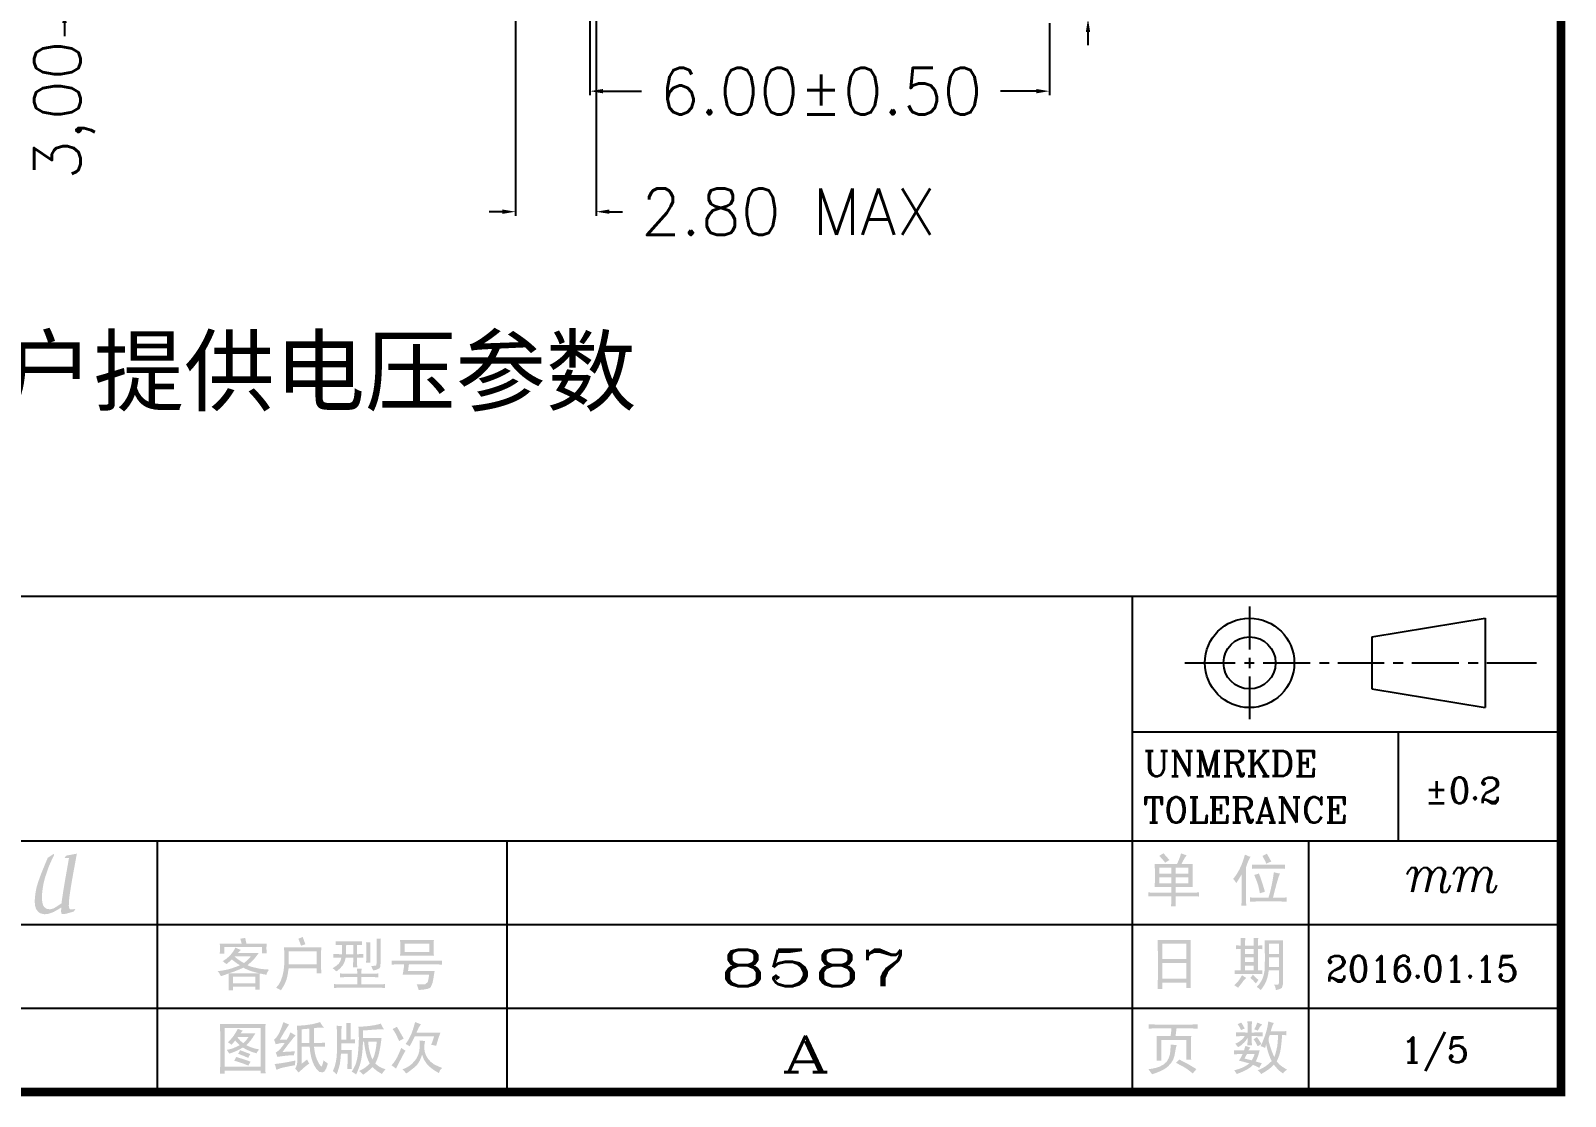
# Model space of a CAD drawing. Extents: x -1388 to 1427, y 183 to 486.
# Drawn here: x 743.33 to 792.8, y 219.21 to 253.57 of the extents above; entities that cross this region are included whole.
import ezdxf
from ezdxf.enums import TextEntityAlignment as Align

# ---------------------------------------------------------------- set-up
doc = ezdxf.new("R2010")
doc.units = 0
doc.header["$LTSCALE"] = 3
doc.layers.get('0').update_dxf_attribs({"linetype": 'CONTINUOUS'})
doc.layers.get('DEFPOINTS').update_dxf_attribs({"linetype": 'CONTINUOUS'})
doc.layers.add('DIM', color=3, linetype='CONTINUOUS')
doc.styles.add('ROMANC', font='romanc')
doc.styles.add('ROMANS', font='romans.shx')
doc.styles.get("Standard").update_dxf_attribs({"font": 'romanc.shx'})
doc.styles.add('style1', font='simhei.ttf')
doc.dimstyles.new('LCDDIM', dxfattribs={"dimtxt": 0.53, "dimasz": 0.424, "dimexe": 0.1325, "dimexo": 0.1325, "dimgap": 0.106, "dimtad": 0, "dimzin": 0, "dimtxsty": 'Standard', "dimcen": 2.5, "dimadec": 0, "dimazin": 0, "dimtfac": 1, "dimtofl": 0, "dimtmove": 0, "dimatfit": 0, "dimfxl": 0, "dimarcsym": 0})

# ---------------------------------------------------------------- blocks, each defined once
blk = doc.blocks.new('*D3')
at = {"layer": 'DEFPOINTS', "color": 0}
for p in [(758.955, 257.744), (761.555, 257.744), (761.555, 247.731)]:
    blk.add_point(p, dxfattribs=at)
at = {"layer": 'DIM', "color": 0, "lineweight": -2}
for p, q in [((758.955, 257.611), (758.955, 247.599)), ((761.555, 257.611), (761.555, 247.599)), ((758.531, 247.731), (758.107, 247.731)), ((761.979, 247.731), (762.403, 247.731))]:
    blk.add_line(p, q, dxfattribs=at)
at = {"layer": 'DIM', "color": 0}
for points in [[(758.531, 247.802), (758.531, 247.661), (758.955, 247.731)], [(761.979, 247.802), (761.979, 247.661), (761.555, 247.731)]]:
    blk.add_solid(points, dxfattribs=at)
at = {"layer": 'DIM', "color": 0, "insert": (767.759, 247.731), "char_height": 1.5, "attachment_point": 5, "style": 'ROMANS'}
blk.add_mtext('2.80 MAX', dxfattribs=at)
blk = doc.blocks.new('*D4')
at = {"layer": 'DEFPOINTS', "color": 0}
for p in [(761.355, 254.244), (776.163, 253.944), (776.163, 251.617)]:
    blk.add_point(p, dxfattribs=at)
at = {"layer": 'DIM', "color": 0, "lineweight": -2}
for p, q in [((761.355, 254.111), (761.355, 251.484)), ((776.163, 253.811), (776.163, 251.484)), ((761.779, 251.617), (763.018, 251.617)), ((775.739, 251.617), (774.587, 251.617))]:
    blk.add_line(p, q, dxfattribs=at)
at = {"layer": 'DIM', "color": 0}
for points in [[(761.779, 251.688), (761.779, 251.546), (761.355, 251.617)], [(775.739, 251.688), (775.739, 251.546), (776.163, 251.617)]]:
    blk.add_solid(points, dxfattribs=at)
at = {"layer": 'DIM', "color": 0, "insert": (768.803, 251.617), "char_height": 1.5, "attachment_point": 5, "style": 'ROMANS'}
blk.add_mtext('6.00%%P0.50', dxfattribs=at)
blk = doc.blocks.new('*D5')
at = {"layer": 'DEFPOINTS', "color": 0}
for p in [(776.163, 254.244), (776.163, 253.944), (777.409, 254.244)]:
    blk.add_point(p, dxfattribs=at)
at = {"layer": 'DIM', "color": 0, "lineweight": -2}
for p, q in [((777.409, 254.668), (777.409, 255.092)), ((776.296, 254.244), (777.541, 254.244)), ((776.296, 253.944), (777.541, 253.944)), ((777.409, 253.52), (777.409, 253.096))]:
    blk.add_line(p, q, dxfattribs=at)
at = {"layer": 'DIM', "color": 0}
for points in [[(777.338, 254.668), (777.48, 254.668), (777.409, 254.244)], [(777.338, 253.52), (777.48, 253.52), (777.409, 253.944)]]:
    blk.add_solid(points, dxfattribs=at)
at = {"layer": 'DIM', "color": 0, "insert": (777.409, 257.483), "char_height": 1.5, "attachment_point": 5, "rotation": 90, "style": 'ROMANS'}
blk.add_mtext('0,30', dxfattribs=at)
blk = doc.blocks.new('*D65')
at = {"layer": 'DEFPOINTS', "color": 0}
for p in [(738.085, 257.244), (738.085, 254.244), (744.414, 254.244)]:
    blk.add_point(p, dxfattribs=at)
at = {"layer": 'DIM', "color": 0, "lineweight": -2}
for p, q in [((744.414, 257.668), (744.414, 258.092)), ((738.218, 257.244), (744.547, 257.244)), ((738.218, 254.244), (744.547, 254.244)), ((744.414, 253.82), (744.414, 253.396))]:
    blk.add_line(p, q, dxfattribs=at)
at = {"layer": 'DIM', "color": 0}
for points in [[(744.344, 257.668), (744.485, 257.668), (744.414, 257.244)], [(744.344, 253.82), (744.485, 253.82), (744.414, 254.244)]]:
    blk.add_solid(points, dxfattribs=at)
at = {"layer": 'DIM', "color": 0, "insert": (744.414, 251.004), "char_height": 1.5, "attachment_point": 5, "rotation": 90, "style": 'ROMANS'}
blk.add_mtext('3,00', dxfattribs=at)

msp = doc.modelspace()

# ---------------------------------------------------------------- hatches: boundary and pattern name
h = msp.add_hatch(color=3)
h.paths.add_polyline_path([(744.468, 226.966), (744.414, 226.887), (744.56, 226.887), (744.532, 226.734), (744.506, 226.587), (744.482, 226.449), (744.459, 226.318), (744.437, 226.195), (744.418, 226.08), (744.4, 225.972), (744.383, 225.871), (744.368, 225.778), (744.356, 225.693), (744.344, 225.615), (744.334, 225.545), (744.325, 225.482), (744.319, 225.429), (744.193, 225.344), (744.102, 225.287), (744.046, 225.259), (744.042, 225.258), (743.942, 225.235), (743.839, 225.253), (743.827, 225.258), (743.754, 225.317), (743.726, 225.366), (743.702, 225.448), (743.689, 225.558), (743.687, 225.63), (743.691, 225.716), (743.7, 225.816), (743.716, 225.934), (743.726, 225.995), (743.744, 226.089), (743.768, 226.188), (743.798, 226.292), (743.835, 226.4), (743.843, 226.423), (743.87, 226.506), (743.903, 226.595), (743.942, 226.69), (743.987, 226.791), (744.037, 226.899), (744.078, 226.982), (744.065, 227.024), (743.875, 226.896), (743.767, 226.639), (743.716, 226.513), (743.669, 226.397), (743.628, 226.288), (743.591, 226.187), (743.56, 226.095), (743.534, 226.01), (743.513, 225.935), (743.498, 225.868), (743.494, 225.848), (743.476, 225.731), (743.463, 225.623), (743.456, 225.525), (743.456, 225.47), (743.465, 225.359), (743.492, 225.262), (743.503, 225.239), (743.568, 225.153), (743.63, 225.111), (743.73, 225.081), (743.776, 225.076), (743.88, 225.087), (743.888, 225.089), (743.977, 225.115), (744.068, 225.152), (744.139, 225.191), (744.235, 225.247), (744.31, 225.293), (744.306, 225.185), (744.306, 225.159), (744.319, 225.096), (744.36, 225.079), (744.463, 225.092), (744.477, 225.096), (744.58, 225.124), (744.681, 225.155), (744.719, 225.169), (744.763, 225.245), (744.64, 225.233), (744.607, 225.232), (744.57, 225.261), (744.554, 225.347), (744.556, 225.434), (744.564, 225.54), (744.576, 225.654), (744.584, 225.708), (744.592, 225.771), (744.603, 225.841), (744.616, 225.919), (744.629, 226.006), (744.646, 226.101), (744.663, 226.205), (744.683, 226.316), (744.704, 226.436), (744.728, 226.564), (744.753, 226.701), (744.78, 226.846), (744.808, 226.999), (744.814, 227.03)])
h.paths.add_polyline_path([(739.876, 227.109), (739.787, 227.043), (739.749, 227.024), (739.673, 227.001), (739.587, 227.02), (739.479, 227.041), (739.377, 227.049), (739.368, 227.049), (739.277, 227.036), (739.175, 227.001), (739.085, 226.955), (739.001, 226.892), (738.946, 226.839), (738.882, 226.765), (738.825, 226.674), (738.797, 226.618), (738.762, 226.524), (738.744, 226.421), (738.74, 226.344), (738.746, 226.281), (738.764, 226.158), (738.775, 226.093), (739.009, 226.229), (738.974, 226.335), (738.946, 226.426), (738.931, 226.533), (738.93, 226.557), (738.952, 226.658), (738.959, 226.674), (739.018, 226.759), (739.026, 226.767), (739.114, 226.816), (739.133, 226.824), (739.234, 226.843), (739.299, 226.846), (739.391, 226.843), (739.505, 226.835), (739.527, 226.833), (739.549, 226.83), (738.981, 225.712), (738.924, 225.6), (738.877, 225.519), (738.866, 225.502), (738.794, 225.424), (738.778, 225.413), (738.681, 225.37), (738.676, 225.369), (738.61, 225.362), (738.514, 225.378), (738.485, 225.384), (738.381, 225.124), (738.487, 225.115), (738.53, 225.115), (738.633, 225.132), (738.638, 225.133), (738.726, 225.175), (738.765, 225.207), (738.832, 225.276), (738.903, 225.366), (738.905, 225.369), (738.952, 225.442), (739.004, 225.529), (739.061, 225.63), (739.095, 225.693), (739.533, 225.693), (739.502, 225.401), (739.484, 225.274), (739.476, 225.185), (739.476, 225.174), (739.492, 225.124), (739.537, 225.109), (739.638, 225.124), (739.739, 225.142), (739.843, 225.161), (739.905, 225.172), (739.955, 225.28), (739.879, 225.267), (739.784, 225.302), (739.733, 225.384), (739.735, 225.478), (739.744, 225.585), (739.752, 225.673), (739.761, 225.767), (739.772, 225.87), (739.786, 225.984), (739.79, 226.023), (739.914, 227.074)])
h.paths.add_polyline_path([(739.193, 225.88), (739.657, 226.779), (739.552, 225.88)], flags=16)
h.paths.add_polyline_path([(741.472, 227.033), (741.386, 226.998), (741.318, 226.933), (741.263, 226.865), (741.221, 226.805), (741.17, 226.728), (741.11, 226.632), (741.04, 226.519), (741.018, 226.484), (740.939, 226.363), (740.851, 226.916), (740.819, 226.988), (740.786, 227.005), (740.708, 226.988), (740.64, 226.967), (740.536, 226.931), (740.428, 226.89), (740.371, 226.789), (740.49, 226.832), (740.542, 226.843), (740.609, 226.795), (740.629, 226.745), (740.652, 226.651), (740.678, 226.517), (740.691, 226.443), (740.755, 226.071), (740.466, 225.61), (740.399, 225.513), (740.346, 225.47), (740.269, 225.446), (740.143, 225.438), (740.015, 225.194), (740.121, 225.172), (740.13, 225.172), (740.229, 225.19), (740.288, 225.219), (740.361, 225.272), (740.432, 225.348), (740.498, 225.442), (740.784, 225.899), (740.895, 225.264), (740.929, 225.178), (740.996, 225.15), (741.09, 225.159), (741.145, 225.169), (741.26, 225.189), (741.361, 225.21), (741.427, 225.226), (741.447, 225.308), (741.323, 225.292), (741.282, 225.289), (741.199, 225.302), (741.139, 225.347), (741.101, 225.429), (741.083, 225.501), (741.063, 225.613), (741.05, 225.695), (740.968, 226.192), (741.171, 226.512), (741.233, 226.607), (741.273, 226.668), (741.342, 226.744), (741.39, 226.76), (741.49, 226.733), (741.491, 226.731), (741.593, 226.966), (741.498, 227.029)])
h.paths.add_polyline_path([(742.979, 227.008), (742.377, 227.008), (742.278, 226.912), (742.481, 226.887), (742.174, 225.223), (742.015, 225.204), (741.92, 225.105), (742.535, 225.105), (742.631, 225.204), (742.414, 225.226), (742.719, 226.887), (742.881, 226.912)])
h = msp.add_hatch(color=3)
h.paths.add_polyline_path([(780.094, 226.071), (779.706, 226.071), (779.706, 226.269), (780.094, 226.269)], flags=16)
h.paths.add_polyline_path([(780.234, 226.269), (780.642, 226.269), (780.642, 226.071), (780.234, 226.071)], flags=16)
h.paths.add_polyline_path([(780.094, 226.388), (779.706, 226.388), (779.706, 226.576), (780.094, 226.576)], flags=16)
h.paths.add_polyline_path([(780.234, 226.576), (780.642, 226.576), (780.642, 226.388), (780.234, 226.388)], flags=16)
h.paths.add_polyline_path([(779.567, 226.314), (779.567, 226.186), (779.563, 226.056), (779.554, 225.955), (780.094, 225.955), (780.094, 225.773), (779.605, 225.773), (779.601, 225.773), (779.455, 225.775), (779.35, 225.78), (779.35, 225.647), (779.361, 225.65), (779.469, 225.654), (779.619, 225.656), (780.094, 225.656), (780.094, 225.564), (780.092, 225.43), (780.088, 225.333), (780.24, 225.333), (780.238, 225.381), (780.234, 225.497), (780.234, 225.656), (780.723, 225.656), (780.734, 225.656), (780.871, 225.654), (780.985, 225.647), (780.985, 225.78), (780.976, 225.78), (780.864, 225.775), (780.723, 225.773), (780.234, 225.773), (780.234, 225.955), (780.788, 225.955), (780.783, 226.033), (780.781, 226.159), (780.781, 226.32), (780.781, 226.475), (780.783, 226.601), (780.788, 226.693), (780.422, 226.693), (780.451, 226.751), (780.509, 226.861), (780.518, 226.881), (780.59, 226.978), (780.523, 226.998), (780.409, 227.038), (780.373, 226.922), (780.328, 226.803), (780.276, 226.693), (779.554, 226.693), (779.563, 226.585), (779.567, 226.459)])
h.paths.add_polyline_path([(779.816, 227.027), (779.706, 226.957), (779.733, 226.931), (779.819, 226.841), (779.897, 226.738), (779.922, 226.758), (780.036, 226.825), (780.009, 226.854), (779.928, 226.946), (779.839, 227.045)])
h.paths.add_polyline_path([(782.887, 226.379), (782.768, 226.343), (782.804, 226.253), (782.851, 226.136), (782.892, 226.022), (782.898, 225.993), (782.93, 225.861), (782.95, 225.751), (782.986, 225.762), (783.111, 225.802), (783.087, 225.894), (783.053, 226.004), (783.015, 226.123), (782.97, 226.253), (782.921, 226.394)], flags=17)
h.paths.add_polyline_path([(783.313, 225.935), (783.286, 225.818), (783.257, 225.71), (783.228, 225.612), (782.862, 225.612), (782.73, 225.614), (782.629, 225.618), (782.629, 225.479), (782.721, 225.486), (782.876, 225.488), (783.623, 225.488), (783.699, 225.486), (783.811, 225.479), (783.811, 225.618), (783.766, 225.616), (783.623, 225.612), (783.374, 225.612), (783.396, 225.699), (783.432, 225.847), (783.466, 225.973), (783.495, 226.08), (783.52, 226.168), (783.562, 226.3), (783.6, 226.388), (783.535, 226.399), (783.403, 226.43), (783.387, 226.336), (783.365, 226.193), (783.34, 226.06)])
h.paths.add_polyline_path([(782.905, 226.547), (783.556, 226.547), (783.652, 226.547), (783.76, 226.54), (783.76, 226.679), (783.704, 226.675), (783.565, 226.673), (782.905, 226.673), (782.827, 226.673), (782.694, 226.679), (782.694, 226.54), (782.782, 226.545)])
h.paths.add_polyline_path([(782.398, 226.776), (782.353, 226.657), (782.299, 226.54), (782.295, 226.529), (782.221, 226.399), (782.151, 226.293), (782.089, 226.219), (782.116, 226.19), (782.19, 226.08), (782.225, 226.132), (782.288, 226.235), (782.364, 226.365), (782.364, 225.686), (782.364, 225.585), (782.36, 225.455), (782.351, 225.349), (782.513, 225.349), (782.508, 225.419), (782.506, 225.54), (782.504, 225.692), (782.504, 226.592), (782.56, 226.749), (782.611, 226.865), (782.649, 226.928), (782.587, 226.946), (782.468, 227), (782.439, 226.895)])
h.paths.add_polyline_path([(783.145, 227.011), (783.031, 226.957), (783.053, 226.919), (783.118, 226.796), (783.161, 226.702), (783.203, 226.729), (783.316, 226.774), (783.302, 226.803), (783.246, 226.906), (783.176, 227.029)])
h = msp.add_hatch(color=3)
h.paths.add_polyline_path([(749.851, 223.066), (750.566, 223.066), (750.566, 222.846), (749.851, 222.846)], flags=16)
h.paths.add_polyline_path([(749.712, 222.882), (749.712, 222.873), (749.71, 222.761), (749.705, 222.619), (749.851, 222.619), (749.851, 222.743), (750.566, 222.743), (750.566, 222.642), (750.712, 222.642), (750.712, 222.644), (750.708, 222.779), (750.705, 222.897), (750.705, 223.021), (750.705, 223.043), (750.712, 223.167), (749.705, 223.167), (749.712, 223.043)])
h.paths.add_polyline_path([(750.111, 223.552), (750.006, 223.624), (749.9, 223.705), (749.916, 223.723), (750.427, 223.723), (750.389, 223.676), (750.304, 223.586), (750.201, 223.503)], flags=16)
h.paths.add_polyline_path([(749.716, 223.712), (749.62, 223.631), (749.514, 223.561), (749.539, 223.548), (749.631, 223.467), (749.636, 223.469), (749.736, 223.552), (749.808, 223.615), (749.885, 223.559), (749.99, 223.481), (750.071, 223.431), (750.039, 223.418), (749.929, 223.375), (749.793, 223.328), (749.736, 223.31), (749.622, 223.283), (749.496, 223.259), (749.355, 223.241), (749.4, 223.182), (749.456, 223.079), (749.472, 223.084), (749.622, 223.135), (749.705, 223.167), (749.81, 223.203), (749.932, 223.247), (749.945, 223.252), (750.059, 223.299), (750.181, 223.351), (750.257, 223.312), (750.376, 223.263), (750.441, 223.238), (750.56, 223.205), (750.705, 223.167), (749.705, 223.167), (750.712, 223.167), (750.793, 223.149), (750.925, 223.124), (750.941, 223.178), (751.004, 223.292), (750.937, 223.297), (750.797, 223.308), (750.676, 223.326), (750.573, 223.351), (750.546, 223.355), (750.414, 223.391), (750.311, 223.431), (750.356, 223.469), (750.456, 223.559), (750.531, 223.635), (750.596, 223.718), (750.676, 223.824), (750.003, 223.824), (750.015, 223.84), (750.1, 223.927), (750.039, 223.949), (749.925, 224.001), (749.909, 223.967), (749.846, 223.862), (749.763, 223.759)])
h.paths.add_polyline_path([(750.084, 224.286), (750.093, 224.252), (750.129, 224.124), (749.42, 224.124), (749.425, 224.057), (749.427, 223.943), (749.427, 223.936), (749.42, 223.81), (749.566, 223.81), (749.566, 224.021), (750.786, 224.021), (750.786, 223.817), (750.932, 223.817), (750.93, 223.86), (750.925, 223.979), (750.925, 223.994), (750.932, 224.124), (750.282, 224.124), (750.27, 224.172), (750.239, 224.315), (750.21, 224.308)])
h.paths.add_polyline_path([(752.547, 223.46), (751.641, 223.46), (751.641, 223.884), (752.547, 223.884)], flags=16)
h.paths.add_polyline_path([(751.497, 223.869), (751.5, 223.73), (751.502, 223.613), (751.502, 223.519), (751.5, 223.474), (751.488, 223.344), (751.473, 223.225), (751.468, 223.205), (751.441, 223.084), (751.399, 222.963), (751.381, 222.915), (751.32, 222.808), (751.239, 222.707), (751.28, 222.687), (751.392, 222.626), (751.43, 222.684), (751.495, 222.788), (751.524, 222.85), (751.574, 222.976), (751.596, 223.061), (751.618, 223.182), (751.641, 223.335), (752.547, 223.335), (752.547, 223.173), (752.693, 223.173), (752.691, 223.214), (752.688, 223.33), (752.686, 223.46), (752.684, 223.597), (752.684, 223.633), (752.686, 223.768), (752.688, 223.893), (752.693, 224.008), (751.495, 224.008)])
h.paths.add_polyline_path([(752.069, 224.335), (751.955, 224.286), (752.011, 224.142), (752.042, 224.059), (752.06, 224.068), (752.181, 224.111), (752.148, 224.196), (752.094, 224.344)])
h.paths.add_polyline_path([(753.438, 223.048), (753.568, 223.05), (753.853, 223.05), (753.853, 222.817), (753.35, 222.817), (753.22, 222.819), (753.101, 222.823), (753.101, 222.7), (753.216, 222.705), (753.35, 222.707), (754.51, 222.707), (754.626, 222.705), (754.745, 222.7), (754.745, 222.823), (754.635, 222.819), (754.503, 222.817), (753.985, 222.817), (753.985, 223.05), (754.299, 223.05), (754.411, 223.048), (754.532, 223.043), (754.532, 223.167), (754.429, 223.162), (754.299, 223.16), (753.985, 223.16), (753.985, 223.189), (753.992, 223.321), (753.846, 223.321), (753.848, 223.281), (753.853, 223.16), (753.568, 223.16), (753.55, 223.16), (753.42, 223.162), (753.298, 223.167), (753.298, 223.043), (753.314, 223.043)])
h.paths.add_polyline_path([(754.137, 224.169), (754.144, 224.086), (754.146, 223.949), (754.146, 223.73), (754.144, 223.647), (754.137, 223.519), (754.276, 223.519), (754.272, 223.606), (754.27, 223.73), (754.27, 223.949), (754.272, 224.053), (754.276, 224.169)])
h.paths.add_polyline_path([(753.489, 223.788), (753.489, 223.822), (753.491, 223.936), (753.496, 224.089), (753.722, 224.089), (753.722, 223.788)], flags=17)
h.paths.add_polyline_path([(753.364, 224.041), (753.361, 223.916), (753.357, 223.788), (753.33, 223.788), (753.202, 223.79), (753.079, 223.795), (753.079, 223.671), (753.09, 223.671), (753.213, 223.678), (753.341, 223.678), (753.319, 223.593), (753.263, 223.49), (753.26, 223.485), (753.175, 223.413), (753.056, 223.335), (753.088, 223.315), (753.182, 223.234), (753.186, 223.236), (753.283, 223.315), (753.37, 223.409), (753.395, 223.44), (753.447, 223.546), (753.48, 223.678), (753.722, 223.678), (753.722, 223.591), (753.72, 223.496), (753.716, 223.364), (753.853, 223.364), (753.848, 223.449), (753.846, 223.584), (753.846, 223.678), (753.924, 223.678), (754.05, 223.671), (754.05, 223.795), (753.971, 223.79), (753.846, 223.788), (753.846, 224.089), (753.875, 224.089), (754.007, 224.082), (754.007, 224.205), (753.936, 224.201), (753.817, 224.198), (753.393, 224.198), (753.274, 224.198), (753.153, 224.205), (753.153, 224.082), (753.24, 224.086), (753.364, 224.089)])
h.paths.add_polyline_path([(754.474, 224.293), (754.481, 224.174), (754.481, 224.044), (754.481, 223.548), (754.467, 223.431), (754.445, 223.416), (754.299, 223.409), (754.315, 223.377), (754.364, 223.263), (754.478, 223.288), (754.57, 223.335), (754.593, 223.377), (754.606, 223.51), (754.606, 224.044), (754.608, 224.169), (754.613, 224.293)])
h.paths.add_polyline_path([(754.963, 223.584), (754.963, 223.451), (754.988, 223.454), (755.111, 223.458), (755.241, 223.46), (755.364, 223.46), (755.355, 223.366), (755.337, 223.241), (755.315, 223.124), (756.17, 223.124), (756.147, 222.987), (756.125, 222.888), (756.125, 222.886), (756.037, 222.817), (756.026, 222.814), (755.925, 222.812), (755.768, 222.817), (755.795, 222.754), (755.833, 222.633), (755.995, 222.648), (756.12, 222.671), (756.19, 222.7), (756.226, 222.736), (756.277, 222.859), (756.293, 222.933), (756.315, 223.05), (756.322, 223.108), (756.345, 223.241), (755.49, 223.241), (755.501, 223.342), (755.519, 223.46), (756.345, 223.46), (756.464, 223.458), (756.585, 223.451), (756.585, 223.584), (756.475, 223.579), (756.345, 223.577), (755.241, 223.577), (755.214, 223.577), (755.086, 223.579)])
h.paths.add_polyline_path([(755.38, 224.124), (756.176, 224.124), (756.176, 223.862), (755.38, 223.862)], flags=16)
h.paths.add_polyline_path([(755.234, 224.232), (755.239, 224.109), (755.241, 223.979), (755.239, 223.86), (755.234, 223.745), (756.322, 223.745), (756.322, 223.748), (756.318, 223.869), (756.315, 224.001), (756.315, 224.12), (756.322, 224.241), (755.234, 224.241)])
h = msp.add_hatch(color=3)
h.paths.add_polyline_path([(779.803, 223.503), (780.577, 223.503), (780.577, 222.998), (779.803, 222.998)], flags=16)
h.paths.add_polyline_path([(780.577, 223.629), (779.803, 223.629), (779.803, 224.124), (780.577, 224.124)], flags=16)
h.paths.add_polyline_path([(779.659, 224.082), (779.659, 223.958), (779.662, 223.833), (779.662, 223.705), (779.664, 223.573), (779.664, 223.438), (779.664, 223.418), (779.664, 223.277), (779.662, 223.142), (779.662, 223.012), (779.659, 222.891), (779.657, 222.774), (779.655, 222.662), (779.803, 222.662), (779.803, 222.875), (780.577, 222.875), (780.577, 222.7), (780.723, 222.7), (780.723, 222.714), (780.72, 222.83), (780.718, 222.951), (780.716, 223.077), (780.716, 223.205), (780.716, 223.337), (780.716, 223.474), (780.716, 223.492), (780.716, 223.629), (780.716, 223.759), (780.716, 223.889), (780.718, 224.012), (780.72, 224.133), (780.723, 224.25), (779.655, 224.25), (779.657, 224.201)])
h.paths.add_polyline_path([(782.335, 223.041), (782.264, 222.933), (782.21, 222.868), (782.124, 222.788), (782.14, 222.779), (782.248, 222.707), (782.315, 222.79), (782.396, 222.897), (782.432, 222.947), (782.513, 223.021), (782.373, 223.108)])
h.paths.add_polyline_path([(782.721, 223.12), (782.643, 223.021), (782.726, 222.951), (782.818, 222.846), (782.827, 222.857), (782.905, 222.956), (782.827, 223.025), (782.723, 223.124)])
h.paths.add_polyline_path([(782.468, 223.956), (782.753, 223.956), (782.753, 223.795), (782.468, 223.795)], flags=16)
h.paths.add_polyline_path([(782.468, 223.687), (782.753, 223.687), (782.753, 223.532), (782.468, 223.532)], flags=16)
h.paths.add_polyline_path([(782.468, 223.263), (782.468, 223.422), (782.753, 223.422), (782.753, 223.263)], flags=17)
h.paths.add_polyline_path([(783.242, 224.124), (783.565, 224.124), (783.565, 223.795), (783.242, 223.795)], flags=16)
h.paths.add_polyline_path([(783.242, 223.687), (783.565, 223.687), (783.565, 223.38), (783.242, 223.38)], flags=16)
h.paths.add_polyline_path([(783.109, 223.88), (783.111, 223.73), (783.111, 223.622), (783.109, 223.476), (783.107, 223.36), (783.102, 223.27), (783.098, 223.234), (783.073, 223.113), (783.031, 222.992), (783.002, 222.931), (782.934, 222.828), (782.847, 222.729), (782.885, 222.711), (782.979, 222.633), (783.042, 222.714), (783.109, 222.821), (783.161, 222.933), (783.19, 223.021), (783.219, 223.144), (783.235, 223.27), (783.565, 223.27), (783.565, 222.859), (783.542, 222.81), (783.41, 222.801), (783.441, 222.747), (783.468, 222.633), (783.529, 222.644), (783.636, 222.684), (783.661, 222.705), (783.695, 222.823), (783.695, 223.898), (783.695, 223.992), (783.697, 224.122), (783.701, 224.234), (783.102, 224.234), (783.107, 224.133), (783.109, 224.015)])
h.paths.add_polyline_path([(782.183, 224.073), (782.183, 223.949), (782.214, 223.952), (782.335, 223.956), (782.335, 223.263), (782.27, 223.263), (782.14, 223.27), (782.14, 223.144), (782.23, 223.151), (782.351, 223.153), (782.818, 223.153), (782.894, 223.151), (783.024, 223.144), (783.024, 223.27), (783.011, 223.268), (782.885, 223.263), (782.885, 223.956), (782.896, 223.956), (783.024, 223.949), (783.024, 224.073), (783.008, 224.073), (782.885, 224.066), (782.885, 224.198), (782.898, 224.308), (782.746, 224.308), (782.75, 224.201), (782.753, 224.066), (782.468, 224.066), (782.472, 224.198), (782.483, 224.308), (782.329, 224.308), (782.335, 224.201), (782.335, 224.066), (782.311, 224.066)])
h = msp.add_hatch(color=3)
h.paths.add_polyline_path([(749.943, 220.464), (749.887, 220.349), (749.961, 220.331), (750.068, 220.298), (750.196, 220.253), (750.34, 220.197), (750.349, 220.212), (750.414, 220.32), (750.331, 220.352), (750.223, 220.39), (750.093, 220.43), (749.945, 220.475)], flags=0)
h.paths.add_polyline_path([(750.073, 220.686), (750.012, 220.576), (750.071, 220.556), (750.185, 220.511), (750.34, 220.444), (750.344, 220.459), (750.405, 220.569), (750.342, 220.592), (750.228, 220.634), (750.077, 220.692)], flags=0)
h.paths.add_polyline_path([(750.342, 221.11), (750.27, 221.009), (750.181, 220.919), (750.176, 220.921), (750.089, 220.991), (749.997, 221.096), (750.012, 221.116), (750.347, 221.116)], flags=0)
h.paths.add_polyline_path([(749.77, 221.036), (749.683, 220.948), (749.696, 220.941), (749.799, 220.867), (749.84, 220.91), (749.916, 221.007), (749.963, 220.95), (750.062, 220.854), (749.988, 220.816), (749.867, 220.762), (749.75, 220.724), (749.64, 220.701), (749.658, 220.684), (749.727, 220.583), (749.826, 220.616), (749.943, 220.661), (750.057, 220.717), (750.165, 220.78), (750.248, 220.731), (750.358, 220.677), (750.477, 220.63), (750.602, 220.592), (750.618, 220.621), (750.69, 220.722), (750.636, 220.728), (750.522, 220.753), (750.4, 220.796), (750.275, 220.854), (750.311, 220.888), (750.403, 220.989), (750.465, 221.074), (750.499, 221.128), (750.566, 221.233), (750.084, 221.233), (750.165, 221.323), (750.116, 221.339), (749.997, 221.381), (749.956, 221.296), (749.88, 221.175), (749.851, 221.134)], flags=0)
h.paths.add_polyline_path([(750.741, 220.159), (749.582, 220.159), (749.582, 221.41), (750.741, 221.41)], flags=16)
h.paths.add_polyline_path([(749.431, 221.388), (749.434, 221.262), (749.434, 221.132), (749.434, 220.385), (749.434, 220.311), (749.434, 220.181), (749.431, 220.055), (749.427, 219.932), (749.582, 219.932), (749.582, 220.029), (750.741, 220.029), (750.741, 219.948), (750.896, 219.948), (750.894, 219.999), (750.892, 220.125), (750.889, 220.251), (750.887, 220.378), (750.887, 221.132), (750.887, 221.164), (750.889, 221.296), (750.892, 221.421), (750.896, 221.54), (749.427, 221.54), (749.429, 221.511)])
h.paths.add_polyline_path([(751.829, 220.352), (751.672, 220.32), (751.551, 220.298), (751.466, 220.284), (751.441, 220.28), (751.325, 220.262), (751.188, 220.246), (751.212, 220.188), (751.246, 220.058), (751.273, 220.069), (751.392, 220.116), (751.428, 220.125), (751.522, 220.145), (751.661, 220.174), (751.845, 220.21), (751.845, 220.23), (751.858, 220.356)])
h.paths.add_polyline_path([(752.312, 220.928), (752.056, 220.928), (752.056, 221.365), (752.058, 221.365), (752.155, 221.374), (752.312, 221.388)], flags=16)
h.paths.add_polyline_path([(751.181, 221.004), (751.224, 220.883), (751.257, 220.892), (751.385, 220.919), (751.392, 220.921), (751.515, 220.928), (751.452, 220.836), (751.378, 220.744), (751.325, 220.688), (751.224, 220.612), (751.235, 220.592), (751.282, 220.475), (751.329, 220.484), (751.452, 220.502), (751.583, 220.518), (751.706, 220.527), (751.809, 220.524), (751.809, 220.535), (751.845, 220.657), (751.827, 220.657), (751.722, 220.65), (751.594, 220.643), (751.443, 220.634), (751.482, 220.688), (751.567, 220.8), (751.641, 220.897), (751.706, 220.977), (751.708, 220.98), (751.793, 221.09), (751.867, 221.175), (751.8, 221.204), (751.699, 221.271), (751.695, 221.262), (751.65, 221.148), (751.583, 221.036), (751.506, 221.036), (751.356, 221.029), (751.41, 221.123), (751.475, 221.235), (751.531, 221.33), (751.592, 221.424), (751.654, 221.52), (751.587, 221.547), (751.473, 221.599), (751.434, 221.487), (751.39, 221.37), (751.34, 221.256), (751.322, 221.22), (751.248, 221.105), (751.172, 221.029)])
h.paths.add_polyline_path([(751.912, 221.433), (751.917, 221.305), (751.919, 221.184), (751.919, 220.307), (751.906, 220.215), (751.852, 220.1), (751.879, 220.071), (751.962, 219.97), (751.966, 219.972), (752.056, 220.06), (752.152, 220.145), (752.213, 220.195), (752.305, 220.262), (752.291, 220.284), (752.233, 220.394), (752.175, 220.345), (752.056, 220.255), (752.056, 220.809), (752.321, 220.809), (752.323, 220.767), (752.336, 220.632), (752.359, 220.509), (752.386, 220.401), (752.415, 220.316), (752.466, 220.201), (752.531, 220.094), (752.54, 220.08), (752.635, 219.993), (752.735, 219.977), (752.796, 220.011), (752.854, 220.105), (752.904, 220.262), (752.866, 220.289), (752.765, 220.365), (752.749, 220.289), (752.713, 220.181), (752.688, 220.165), (752.612, 220.269), (752.605, 220.282), (752.545, 220.408), (752.509, 220.511), (752.5, 220.547), (752.478, 220.659), (752.457, 220.809), (752.578, 220.809), (752.704, 220.807), (752.816, 220.802), (752.816, 220.935), (752.724, 220.93), (752.599, 220.928), (752.457, 220.928), (752.457, 221.401), (752.536, 221.413), (752.664, 221.424), (752.78, 221.424), (752.715, 221.496), (752.655, 221.599), (752.601, 221.583), (752.48, 221.549), (752.397, 221.531), (752.262, 221.511), (752.179, 221.5), (752.056, 221.489), (751.91, 221.482)])
h.paths.add_polyline_path([(754.301, 220.491), (754.263, 220.612), (754.243, 220.688), (754.22, 220.809), (754.205, 220.964), (754.481, 220.964), (754.467, 220.838), (754.442, 220.688), (754.413, 220.565), (754.38, 220.466), (754.344, 220.394)], flags=16)
h.paths.add_polyline_path([(754.272, 221.478), (754.155, 221.464), (754.028, 221.455), (753.891, 221.453), (753.897, 221.343), (753.902, 221.215), (753.904, 221.074), (753.904, 221.031), (753.897, 220.897), (753.891, 220.771), (753.882, 220.657), (753.873, 220.558), (753.853, 220.432), (753.823, 220.313), (753.794, 220.221), (753.74, 220.109), (753.671, 219.999), (753.707, 219.984), (753.817, 219.912), (753.846, 219.975), (753.893, 220.091), (753.936, 220.21), (753.969, 220.336), (753.971, 220.336), (753.989, 220.435), (754.005, 220.544), (754.019, 220.67), (754.03, 220.809), (754.036, 220.964), (754.072, 220.964), (754.079, 220.901), (754.099, 220.764), (754.122, 220.643), (754.146, 220.54), (754.158, 220.495), (754.202, 220.374), (754.254, 220.269), (754.22, 220.23), (754.128, 220.147), (754.025, 220.078), (753.911, 220.02), (753.956, 219.993), (754.043, 219.903), (754.05, 219.907), (754.162, 219.988), (754.259, 220.067), (754.344, 220.145), (754.38, 220.112), (754.474, 220.035), (754.53, 219.995), (754.649, 219.925), (754.687, 219.984), (754.765, 220.08), (754.674, 220.107), (754.57, 220.159), (754.528, 220.186), (754.431, 220.262), (754.434, 220.266), (754.485, 220.374), (754.528, 220.491), (754.561, 220.621), (754.577, 220.699), (754.599, 220.818), (754.617, 220.946), (754.635, 221.081), (754.036, 221.081), (754.036, 221.33), (754.104, 221.332), (754.227, 221.341), (754.357, 221.352), (754.458, 221.359), (754.584, 221.363), (754.716, 221.365), (754.667, 221.435), (754.613, 221.549), (754.55, 221.531), (754.427, 221.502), (754.299, 221.482)])
h.paths.add_polyline_path([(753.334, 221.173), (753.334, 221.285), (753.337, 221.341), (753.357, 221.469), (753.312, 221.469), (753.189, 221.482), (753.191, 221.435), (753.195, 221.341), (753.2, 221.226), (753.202, 221.094), (753.202, 220.944), (753.204, 220.773), (753.202, 220.746), (753.195, 220.592), (753.184, 220.45), (753.164, 220.322), (753.137, 220.208), (753.103, 220.107), (753.065, 220.02), (753.099, 219.995), (753.189, 219.912), (753.227, 220.017), (753.265, 220.141), (753.292, 220.246), (753.301, 220.318), (753.316, 220.441), (753.328, 220.583), (753.539, 220.583), (753.539, 220.426), (753.539, 220.284), (753.536, 220.172), (753.532, 220.087), (753.678, 220.087), (753.675, 220.152), (753.671, 220.278), (753.671, 220.408), (753.671, 220.45), (753.673, 220.58), (753.678, 220.701), (753.334, 220.701), (753.334, 220.919), (753.619, 220.919), (753.655, 220.919), (753.781, 220.912), (753.781, 221.045), (753.761, 221.042), (753.635, 221.036), (753.635, 221.359), (753.635, 221.439), (753.642, 221.57), (753.496, 221.57), (753.5, 221.478), (753.503, 221.352), (753.503, 221.036), (753.334, 221.036)])
h.paths.add_polyline_path([(755.25, 220.717), (755.203, 220.603), (755.147, 220.482), (755.104, 220.403), (755.035, 220.298), (754.956, 220.203), (755.001, 220.174), (755.102, 220.1), (755.111, 220.116), (755.169, 220.235), (755.228, 220.347), (755.286, 220.452), (755.288, 220.459), (755.358, 220.592), (755.409, 220.679), (755.371, 220.699), (755.27, 220.767)])
h.paths.add_polyline_path([(755.869, 220.809), (755.865, 220.771), (755.847, 220.641), (755.822, 220.553), (755.768, 220.437), (755.764, 220.43), (755.692, 220.334), (755.6, 220.239), (755.537, 220.19), (755.432, 220.125), (755.306, 220.071), (755.351, 220.038), (755.432, 219.941), (755.526, 220.006), (755.62, 220.08), (755.674, 220.121), (755.768, 220.203), (755.802, 220.248), (755.869, 220.356), (755.896, 220.421), (755.943, 220.547), (755.948, 220.533), (755.992, 220.414), (756.01, 220.376), (756.082, 220.269), (756.127, 220.212), (756.228, 220.123), (756.264, 220.094), (756.363, 220.026), (756.484, 219.955), (756.526, 220.058), (756.591, 220.123), (756.531, 220.143), (756.41, 220.197), (756.32, 220.242), (756.219, 220.32), (756.14, 220.408), (756.073, 220.518), (756.066, 220.533), (756.024, 220.648), (756.015, 220.773), (756.019, 220.876), (756.037, 220.986), (755.988, 220.993), (755.862, 221.007), (755.867, 220.921)])
h.paths.add_polyline_path([(755.102, 221.433), (754.992, 221.372), (755.055, 221.285), (755.118, 221.175), (755.151, 221.096), (755.205, 220.986), (755.237, 221.007), (755.351, 221.065), (755.297, 221.161), (755.234, 221.271), (755.192, 221.343), (755.131, 221.446)])
h.paths.add_polyline_path([(755.665, 221.417), (755.643, 221.345), (755.6, 221.226), (755.566, 221.157), (755.512, 221.045), (755.479, 220.991), (755.409, 220.89), (755.436, 220.881), (755.542, 220.818), (755.577, 220.881), (755.636, 220.993), (755.652, 221.031), (755.708, 221.139), (756.329, 221.139), (756.324, 221.121), (756.286, 221), (756.282, 220.986), (756.235, 220.867), (756.273, 220.861), (756.396, 220.832), (756.403, 220.856), (756.441, 220.984), (756.475, 221.096), (756.493, 221.146), (756.533, 221.256), (755.759, 221.256), (755.782, 221.303), (755.833, 221.417), (755.838, 221.428), (755.905, 221.527), (755.826, 221.558), (755.717, 221.599), (755.701, 221.54)])
h = msp.add_hatch(color=3)
h.paths.add_polyline_path([(780.334, 220.378), (780.247, 220.284), (780.337, 220.237), (780.451, 220.177), (780.548, 220.123), (780.583, 220.098), (780.682, 220.026), (780.788, 219.941), (780.821, 219.988), (780.904, 220.08), (780.815, 220.138), (780.705, 220.203), (780.606, 220.262), (780.572, 220.278), (780.456, 220.336), (780.35, 220.394)])
h.paths.add_polyline_path([(780.072, 220.805), (780.065, 220.675), (780.05, 220.562), (780.05, 220.553), (780.009, 220.43), (779.949, 220.327), (779.933, 220.309), (779.843, 220.228), (779.729, 220.168), (779.724, 220.165), (779.619, 220.129), (779.496, 220.1), (779.357, 220.08), (779.401, 220.02), (779.473, 219.919), (779.478, 219.919), (779.619, 219.966), (779.742, 220.015), (779.848, 220.067), (779.933, 220.123), (779.998, 220.179), (780.083, 220.273), (780.146, 220.372), (780.153, 220.385), (780.195, 220.504), (780.218, 220.627), (780.238, 220.742), (780.269, 220.861), (780.195, 220.863), (780.072, 220.876)])
h.paths.add_polyline_path([(779.619, 221.52), (779.496, 221.522), (779.363, 221.527), (779.363, 221.388), (779.413, 221.39), (779.543, 221.395), (779.664, 221.395), (780.101, 221.395), (780.088, 221.269), (780.072, 221.146), (779.619, 221.146), (779.623, 221.038), (779.626, 220.912), (779.626, 220.605), (779.626, 220.491), (779.619, 220.356), (779.774, 220.356), (779.774, 221.022), (780.577, 221.022), (780.577, 220.385), (780.736, 220.385), (780.732, 220.506), (780.729, 220.627), (780.729, 220.928), (780.732, 221.015), (780.736, 221.146), (780.234, 221.146), (780.247, 221.269), (780.263, 221.395), (780.649, 221.395), (780.682, 221.395), (780.801, 221.392), (780.942, 221.388), (780.942, 221.527), (780.895, 221.525), (780.761, 221.52), (780.649, 221.52), (779.664, 221.52)])
h.paths.add_polyline_path([(782.687, 220.365), (782.562, 220.396), (782.454, 220.423), (782.474, 220.459), (782.533, 220.569), (782.782, 220.569), (782.741, 220.459)], flags=16)
h.paths.add_polyline_path([(782.118, 220.692), (782.118, 220.562), (782.147, 220.562), (782.279, 220.567), (782.396, 220.569), (782.331, 220.444), (782.277, 220.356), (782.356, 220.336), (782.474, 220.304), (782.613, 220.269), (782.58, 220.242), (782.483, 220.179), (782.376, 220.125), (782.252, 220.08), (782.118, 220.042), (782.136, 220.029), (782.205, 219.925), (782.322, 219.968), (782.447, 220.024), (782.555, 220.082), (782.652, 220.147), (782.73, 220.217), (782.831, 220.177), (782.928, 220.123), (782.945, 220.159), (783.015, 220.269), (782.952, 220.289), (782.818, 220.327), (782.82, 220.329), (782.869, 220.444), (782.91, 220.562), (782.943, 220.686), (782.578, 220.686), (782.643, 220.78), (782.602, 220.791), (782.483, 220.832), (782.474, 220.802), (782.439, 220.686), (782.362, 220.686), (782.232, 220.688)])
h.paths.add_polyline_path([(782.851, 221.112), (782.746, 221.045), (782.753, 221.036), (782.818, 220.939), (782.876, 220.818), (782.892, 220.829), (783.002, 220.89), (782.993, 220.903), (782.93, 221.007), (782.856, 221.116)], flags=17)
h.paths.add_polyline_path([(783.533, 221.098), (783.526, 220.973), (783.513, 220.838), (783.488, 220.715), (783.457, 220.592), (783.417, 220.475), (783.378, 220.549), (783.334, 220.663), (783.286, 220.802), (783.275, 220.836), (783.233, 220.984), (783.228, 221.065), (783.271, 221.184), (783.533, 221.184)], flags=16)
h.paths.add_polyline_path([(782.349, 221.583), (782.234, 221.534), (782.288, 221.451), (782.344, 221.336), (782.347, 221.339), (782.461, 221.395), (782.416, 221.475), (782.351, 221.585)], flags=17)
h.paths.add_polyline_path([(782.824, 221.473), (782.768, 221.365), (782.885, 221.323), (782.889, 221.33), (782.95, 221.439), (783.024, 221.52), (782.988, 221.534), (782.869, 221.585)], flags=17)
h.paths.add_polyline_path([(783.071, 221.042), (783.024, 220.928), (782.972, 220.825), (783.004, 220.814), (783.118, 220.767), (783.154, 220.883), (783.168, 220.809), (783.206, 220.663), (783.233, 220.578), (783.275, 220.459), (783.329, 220.343), (783.325, 220.338), (783.237, 220.253), (783.132, 220.174), (783.102, 220.154), (782.995, 220.094), (782.876, 220.042), (782.914, 220.015), (782.995, 219.925), (783.037, 219.95), (783.156, 220.022), (783.242, 220.08), (783.307, 220.134), (783.403, 220.226), (783.43, 220.188), (783.513, 220.094), (783.582, 220.026), (783.695, 219.941), (783.724, 219.984), (783.827, 220.071), (783.773, 220.096), (783.659, 220.168), (783.574, 220.237), (783.491, 220.336), (783.531, 220.414), (783.576, 220.527), (783.607, 220.65), (783.63, 220.78), (783.632, 220.811), (783.648, 220.953), (783.659, 221.078), (783.665, 221.184), (783.67, 221.184), (783.798, 221.175), (783.798, 221.307), (783.748, 221.305), (783.63, 221.3), (783.3, 221.3), (783.316, 221.356), (783.351, 221.469), (783.403, 221.57), (783.34, 221.583), (783.219, 221.621), (783.217, 221.585), (783.199, 221.469), (783.172, 221.345), (783.132, 221.213), (783.118, 221.168)])
h.paths.add_polyline_path([(782.279, 221.267), (782.183, 221.271), (782.183, 221.139), (782.205, 221.141), (782.326, 221.146), (782.461, 221.146), (782.418, 221.083), (782.322, 220.993), (782.255, 220.948), (782.154, 220.899), (782.174, 220.883), (782.248, 220.789), (782.342, 220.85), (782.439, 220.935), (782.49, 220.991), (782.555, 221.087), (782.553, 220.977), (782.548, 220.854), (782.694, 220.854), (782.692, 220.888), (782.687, 221.009), (782.687, 221.146), (782.811, 221.146), (782.941, 221.143), (783.037, 221.139), (783.037, 221.271), (782.966, 221.267), (782.845, 221.264), (782.687, 221.262), (782.687, 221.388), (782.69, 221.516), (782.694, 221.628), (782.548, 221.628), (782.553, 221.529), (782.555, 221.404), (782.555, 221.262), (782.405, 221.264)])

# ---------------------------------------------------------------- linework, layer by layer
for p, q in [((792.657, 235.324), (644.673, 235.324)), ((778.848, 219.344), (778.848, 235.294)), ((782.617, 234.996), (782.617, 233.612)), ((786.558, 234.021), (790.215, 234.621)), ((790.215, 234.621), (790.215, 231.74)), ((786.558, 234.021), (786.558, 232.34)), ((780.535, 233.181), (782.151, 233.181)), ((782.451, 233.181), (782.767, 233.181)), ((782.617, 233.346), (782.617, 233.013)), ((783.051, 233.181), (784.568, 233.181)), ((784.868, 233.181), (785.185, 233.181)), ((785.468, 233.181), (786.952, 233.181)), ((787.252, 233.181), (787.569, 233.181)), ((787.852, 233.181), (789.369, 233.181)), ((789.67, 233.181), (789.986, 233.181)), ((790.27, 233.181), (791.865, 233.181)), ((782.617, 232.746), (782.617, 231.364)), ((786.558, 232.34), (790.215, 231.74)), ((758.678, 227.446), (758.678, 219.344))]:
    msp.add_line(p, q)
msp.add_lwpolyline([(792.657, 219.344, 0.278, 0.278, 0), (792.657, 321.474, 0.278, 0.278, 0), (644.673, 321.474, 0.278, 0.278, 0), (644.673, 219.344, 0.278, 0.278, 0)], format="xyseb", close=True)
for points in [[(778.848, 230.963), (792.657, 230.963)], [(787.407, 230.963), (787.407, 227.446)], [(728.981, 227.446), (792.657, 227.446)], [(747.407, 227.446), (747.407, 219.344)], [(784.515, 227.446), (784.515, 219.344)], [(787.699, 226.355), (787.744, 226.468), (787.834, 226.581), (787.97, 226.581), (788.015, 226.524), (788.015, 226.411), (787.97, 226.185), (787.88, 225.789)], [(787.925, 226.581), (787.97, 226.524), (787.97, 226.411), (787.925, 226.185), (787.834, 225.789)], [(787.97, 226.185), (788.06, 226.411), (788.151, 226.524), (788.241, 226.581), (788.332, 226.581), (788.422, 226.524), (788.467, 226.468), (788.467, 226.355), (788.332, 225.789)], [(788.332, 226.581), (788.422, 226.468), (788.422, 226.355), (788.287, 225.789)], [(788.422, 226.185), (788.513, 226.411), (788.603, 226.524), (788.693, 226.581), (788.784, 226.581), (788.874, 226.524), (788.92, 226.468), (788.92, 226.355), (788.829, 226.015), (788.829, 225.845), (788.874, 225.789)], [(788.784, 226.581), (788.874, 226.468), (788.874, 226.355), (788.784, 226.015), (788.784, 225.845), (788.829, 225.789), (788.965, 225.789), (789.055, 225.902), (789.1, 226.015)], [(789.191, 226.355), (789.236, 226.468), (789.326, 226.581), (789.462, 226.581), (789.507, 226.524), (789.507, 226.411), (789.462, 226.185), (789.372, 225.789)], [(789.417, 226.581), (789.462, 226.524), (789.462, 226.411), (789.417, 226.185), (789.326, 225.789)], [(789.462, 226.185), (789.552, 226.411), (789.643, 226.524), (789.733, 226.581), (789.824, 226.581), (789.914, 226.524), (789.959, 226.468), (789.959, 226.355), (789.824, 225.789)], [(789.824, 226.581), (789.914, 226.468), (789.914, 226.355), (789.779, 225.789)], [(789.914, 226.185), (790.005, 226.411), (790.095, 226.524), (790.185, 226.581), (790.276, 226.581), (790.366, 226.524), (790.412, 226.468), (790.412, 226.355), (790.321, 226.015), (790.321, 225.845), (790.366, 225.789)], [(790.276, 226.581), (790.366, 226.468), (790.366, 226.355), (790.276, 226.015), (790.276, 225.845), (790.321, 225.789), (790.457, 225.789), (790.547, 225.902), (790.592, 226.015)], [(728.981, 224.746), (792.657, 224.746)], [(728.981, 222.045), (792.657, 222.045)]]:
    msp.add_lwpolyline(points)
for radius in [1.441, 0.84]:
    msp.add_circle((782.617, 233.181), radius)

# ---------------------------------------------------------------- texts
at = {"color": 3}
for s, height, style, p in [('请客户提供电压参数', 2.1383, 'style1', (736.604, 241.523)), ('UNMRKDE', 0.8227, 'ROMANC', (779.192, 229.528)), ('%%P0.2', 0.8227, 'ROMANC', (788.261, 228.662)), ('TOLERANCE', 0.8227, 'ROMANC', (779.192, 228.03)), ('2016.01.15', 0.8227, 'ROMANC', (785.075, 222.91))]:
    msp.add_text(s, height=height, dxfattribs=dict(at, style=style)).set_placement(p)
at = {"color": 3, "style": 'ROMANC'}
for s, height, width, p, p2 in [('8587', 1.1703, 1.412565, (765.53, 222.761), (771.592, 222.761)), ('A', 1.17, 1.461789, (767.534, 219.985), (769.081, 219.985))]:
    msp.add_text(s, height=height, dxfattribs=dict(at, width=width)).set_placement(p, p2, align=Align.FIT)
at = {"style": 'ROMANC'}
msp.add_text('1/5', height=0.8227, dxfattribs=at).set_placement((787.5, 220.293))

# ---------------------------------------------------------------- dimensions: what is measured, and where the dimension line sits
at = {"layer": 'DIM'}
for base, p1, p2, picture, middle in [((777.409, 254.244), (776.163, 253.944), (776.163, 254.244), '*D5', (777.409, 257.483)), ((744.414, 254.244), (738.085, 257.244), (738.085, 254.244), '*D65', (744.414, 251.004))]:
    dim = msp.add_linear_dim(base=base, p1=p1, p2=p2, angle=90, dimstyle='LCDDIM', override={"dimtxt": 1.5, "dimtxsty": 'ROMANS'}, dxfattribs=at)
    dim.commit()
    dim.dimension.update_dxf_attribs({"geometry": picture, "text_midpoint": middle})
at = {"layer": 'DIM', "color": 1}
dim = msp.add_linear_dim(base=(761.555, 247.731), p1=(758.955, 257.744), p2=(761.555, 257.744), text='2.80 MAX', dimstyle='LCDDIM', override={"dimtxt": 1.5, "dimtxsty": 'ROMANS', "dimclrd": 0, "dimclre": 0, "dimclrt": 0}, dxfattribs=at)
dim.commit()
dim.dimension.update_dxf_attribs({"geometry": '*D3', "text_midpoint": (767.759, 247.731)})
dim = msp.add_linear_dim(base=(776.163, 251.617), p1=(761.355, 254.244), p2=(776.163, 253.944), text='6.00%%P0.50', dimstyle='LCDDIM', override={"dimtxt": 1.5, "dimtxsty": 'ROMANS', "dimclrd": 0, "dimclre": 0, "dimclrt": 0}, dxfattribs=at)
dim.commit()
dim.dimension.update_dxf_attribs({"geometry": '*D4', "text_midpoint": (768.803, 251.617), "dimtype": 160})

doc.saveas('drawing.dxf')
